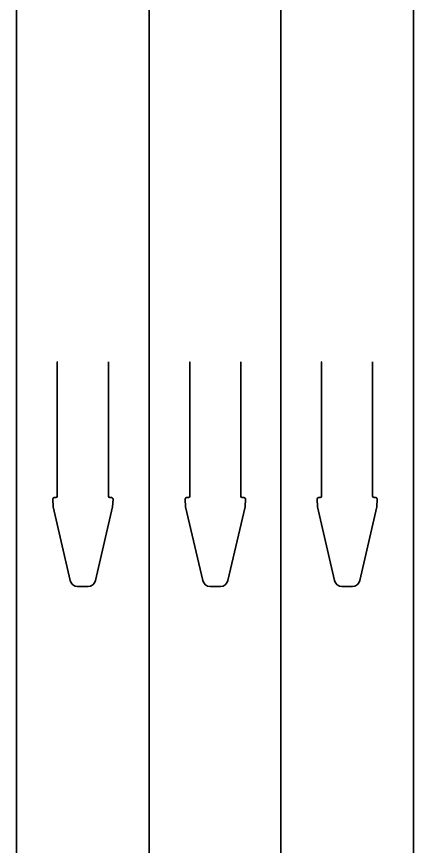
# Model space of a CAD drawing. Header units: inches. Extents: x 0 to 1019, y -766 to -19.
# Drawn here: x 920.1 to 997.6, y -554.5 to -392.4 of the extents above; entities that cross this region are included whole.
import ezdxf

# ---------------------------------------------------------------- set-up
doc = ezdxf.new("R2010")
doc.units = ezdxf.units.IN
doc.header["$MEASUREMENT"] = 0
doc.layers.add('Layer 1', color=7, linetype='Continuous')

# ---------------------------------------------------------------- blocks, each defined once
blk = doc.blocks.new('block 14')
at = {"layer": 'Layer 1', "color": 178, "lineweight": 35, "true_color": 0x010101}
for points, knots in [([(931.31, -124.77), (932.23, -124.77), (932.97, -125.51), (932.97, -126.43), (932.97, -126.43), (932.97, -128.18), (932.97, -128.18), (932.97, -129.82), (931.64, -131.15), (930.01, -131.15), (930.01, -131.15), (924.07, -131.15), (924.07, -131.15), (922.44, -131.15), (920.07, -132.46), (920.07, -134.08), (920.07, -134.08), (920.07, -266.16), (920.07, -266.16), (920.07, -266.16), (920.07, -711.36), (920.07, -711.36), (920.07, -714.29), (922.45, -716.67), (925.38, -716.67), (925.38, -716.67), (940.63, -716.67), (940.63, -716.67), (943.57, -716.67), (944.89, -714.29), (944.89, -711.36), (944.89, -711.36), (944.89, -706.26), (944.89, -706.26), (944.89, -704.63), (943.57, -703.32), (941.95, -703.32)], [0, 0, 0, 0, 1, 1, 1, 2, 2, 2, 3, 3, 3, 4, 4, 4, 5, 5, 5, 6, 6, 6, 7, 7, 7, 8, 8, 8, 9, 9, 9, 10, 10, 10, 11, 11, 11, 12, 12, 12, 12]), ([(928.05, -459.9), (928.05, -459.9), (928.02, -459.9), (928.02, -459.9), (928.02, -459.9), (928.02, -486.14), (928.02, -486.14), (928.02, -486.29), (927.91, -486.4), (927.76, -486.4), (927.76, -486.4), (927.39, -486.4), (927.39, -486.4), (927.31, -486.4), (927.24, -486.43), (927.19, -486.49), (927.14, -486.54), (927.11, -486.62), (927.12, -486.69), (927.12, -486.69), (927.21, -488.19), (927.21, -488.19), (927.21, -488.19), (930.54, -502.61), (930.54, -502.61), (930.7, -503.3), (931.31, -503.78), (932.01, -503.78), (932.01, -503.78), (934.01, -503.78), (934.01, -503.78), (934.71, -503.78), (935.32, -503.3), (935.47, -502.61), (935.47, -502.61), (938.8, -488.19), (938.8, -488.19), (938.8, -488.19), (938.9, -486.69), (938.9, -486.69), (938.9, -486.62), (938.88, -486.54), (938.82, -486.49), (938.77, -486.43), (938.7, -486.4), (938.63, -486.4), (938.63, -486.4), (938.25, -486.4), (938.25, -486.4), (938.11, -486.4), (937.99, -486.29), (937.99, -486.14), (937.99, -486.14), (937.99, -459.9), (937.99, -459.9)], [0, 0, 0, 0, 1, 1, 1, 2, 2, 2, 3, 3, 3, 4, 4, 4, 5, 5, 5, 6, 6, 6, 7, 7, 7, 8, 8, 8, 9, 9, 9, 10, 10, 10, 11, 11, 11, 12, 12, 12, 13, 13, 13, 14, 14, 14, 15, 15, 15, 16, 16, 16, 17, 17, 17, 18, 18, 18, 18])]:
    blk.add_open_spline(points, degree=3, knots=knots, dxfattribs=at)
blk = doc.blocks.new('block 16')
at = {"layer": 'Layer 1', "color": 178, "lineweight": 35, "true_color": 0x010101}
for points, knots in [([(957.18, -124.77), (958.1, -124.77), (958.84, -125.51), (958.84, -126.43), (958.84, -126.43), (958.84, -128.18), (958.84, -128.18), (958.84, -129.82), (957.52, -131.15), (955.88, -131.15), (955.88, -131.15), (949.94, -131.15), (949.94, -131.15), (948.32, -131.15), (945.94, -132.46), (945.94, -134.08), (945.94, -134.08), (945.94, -266.16), (945.94, -266.16), (945.94, -266.16), (945.94, -711.36), (945.94, -711.36), (945.94, -714.29), (948.32, -716.67), (951.26, -716.67), (951.26, -716.67), (966.51, -716.67), (966.51, -716.67), (969.44, -716.67), (970.76, -714.29), (970.76, -711.36), (970.76, -711.36), (970.76, -706.26), (970.76, -706.26), (970.76, -704.63), (969.44, -703.32), (967.82, -703.32)], [0, 0, 0, 0, 1, 1, 1, 2, 2, 2, 3, 3, 3, 4, 4, 4, 5, 5, 5, 6, 6, 6, 7, 7, 7, 8, 8, 8, 9, 9, 9, 10, 10, 10, 11, 11, 11, 12, 12, 12, 12]), ([(953.92, -459.9), (953.92, -459.9), (953.9, -459.9), (953.9, -459.9), (953.9, -459.9), (953.9, -486.14), (953.9, -486.14), (953.9, -486.29), (953.78, -486.4), (953.63, -486.4), (953.63, -486.4), (953.26, -486.4), (953.26, -486.4), (953.19, -486.4), (953.11, -486.43), (953.06, -486.49), (953.01, -486.54), (952.99, -486.62), (952.99, -486.69), (952.99, -486.69), (953.08, -488.19), (953.08, -488.19), (953.08, -488.19), (956.41, -502.61), (956.41, -502.61), (956.57, -503.3), (957.18, -503.78), (957.88, -503.78), (957.88, -503.78), (959.88, -503.78), (959.88, -503.78), (960.58, -503.78), (961.19, -503.3), (961.35, -502.61), (961.35, -502.61), (964.68, -488.19), (964.68, -488.19), (964.68, -488.19), (964.77, -486.69), (964.77, -486.69), (964.77, -486.62), (964.75, -486.54), (964.7, -486.49), (964.65, -486.43), (964.57, -486.4), (964.5, -486.4), (964.5, -486.4), (964.13, -486.4), (964.13, -486.4), (963.98, -486.4), (963.86, -486.29), (963.86, -486.14), (963.86, -486.14), (963.86, -459.9), (963.86, -459.9)], [0, 0, 0, 0, 1, 1, 1, 2, 2, 2, 3, 3, 3, 4, 4, 4, 5, 5, 5, 6, 6, 6, 7, 7, 7, 8, 8, 8, 9, 9, 9, 10, 10, 10, 11, 11, 11, 12, 12, 12, 13, 13, 13, 14, 14, 14, 15, 15, 15, 16, 16, 16, 17, 17, 17, 18, 18, 18, 18])]:
    blk.add_open_spline(points, degree=3, knots=knots, dxfattribs=at)
blk = doc.blocks.new('block 19')
at = {"layer": 'Layer 1', "color": 178, "lineweight": 35, "true_color": 0x010101}
blk.add_open_spline([(986.33, -613.7), (985.41, -613.7), (984.67, -612.95), (984.67, -612.03), (984.67, -612.03), (984.67, -610.28), (984.67, -610.28), (984.67, -608.65), (985.99, -607.32), (987.63, -607.32), (987.63, -607.32), (993.57, -607.32), (993.57, -607.32), (995.19, -607.32), (997.57, -606.01), (997.57, -604.38), (997.57, -604.38), (997.57, -27.11), (997.57, -27.11), (997.57, -24.17), (995.19, -21.8), (992.25, -21.8), (992.25, -21.8), (977, -21.8), (977, -21.8), (974.07, -21.8), (972.75, -24.17), (972.75, -27.11), (972.75, -27.11), (972.75, -32.21), (972.75, -32.21), (972.75, -33.83), (974.07, -35.15), (975.69, -35.15)], degree=3, knots=[0, 0, 0, 0, 1, 1, 1, 2, 2, 2, 3, 3, 3, 4, 4, 4, 5, 5, 5, 6, 6, 6, 7, 7, 7, 8, 8, 8, 9, 9, 9, 10, 10, 10, 11, 11, 11, 11], dxfattribs=at)
blk = doc.blocks.new('block 18')
at = {"layer": 'Layer 1', "color": 178, "lineweight": 35, "true_color": 0x010101}
for points, knots in [([(982.93, -124.77), (983.85, -124.77), (984.59, -125.51), (984.59, -126.43), (984.59, -126.43), (984.59, -128.18), (984.59, -128.18), (984.59, -129.82), (983.27, -131.15), (981.63, -131.15), (981.63, -131.15), (975.69, -131.15), (975.69, -131.15), (974.07, -131.15), (971.69, -132.46), (971.69, -134.08), (971.69, -134.08), (971.69, -266.16), (971.69, -266.16), (971.69, -266.16), (971.69, -711.36), (971.69, -711.36), (971.69, -714.29), (974.07, -716.67), (977, -716.67), (977, -716.67), (992.25, -716.67), (992.25, -716.67), (995.19, -716.67), (996.51, -714.29), (996.51, -711.36), (996.51, -711.36), (996.51, -706.26), (996.51, -706.26), (996.51, -704.63), (995.19, -703.32), (993.57, -703.32)], [0, 0, 0, 0, 1, 1, 1, 2, 2, 2, 3, 3, 3, 4, 4, 4, 5, 5, 5, 6, 6, 6, 7, 7, 7, 8, 8, 8, 9, 9, 9, 10, 10, 10, 11, 11, 11, 12, 12, 12, 12]), ([(979.67, -459.9), (979.67, -459.9), (979.65, -459.9), (979.65, -459.9), (979.65, -459.9), (979.65, -486.14), (979.65, -486.14), (979.65, -486.29), (979.53, -486.4), (979.38, -486.4), (979.38, -486.4), (979.01, -486.4), (979.01, -486.4), (978.93, -486.4), (978.86, -486.43), (978.81, -486.49), (978.76, -486.54), (978.74, -486.62), (978.74, -486.69), (978.74, -486.69), (978.83, -488.19), (978.83, -488.19), (978.83, -488.19), (982.16, -502.61), (982.16, -502.61), (982.32, -503.3), (982.93, -503.78), (983.63, -503.78), (983.63, -503.78), (985.63, -503.78), (985.63, -503.78), (986.33, -503.78), (986.94, -503.3), (987.1, -502.61), (987.1, -502.61), (990.43, -488.19), (990.43, -488.19), (990.43, -488.19), (990.52, -486.69), (990.52, -486.69), (990.52, -486.62), (990.5, -486.54), (990.45, -486.49), (990.4, -486.43), (990.32, -486.4), (990.25, -486.4), (990.25, -486.4), (989.88, -486.4), (989.88, -486.4), (989.73, -486.4), (989.61, -486.29), (989.61, -486.14), (989.61, -486.14), (989.61, -459.9), (989.61, -459.9)], [0, 0, 0, 0, 1, 1, 1, 2, 2, 2, 3, 3, 3, 4, 4, 4, 5, 5, 5, 6, 6, 6, 7, 7, 7, 8, 8, 8, 9, 9, 9, 10, 10, 10, 11, 11, 11, 12, 12, 12, 13, 13, 13, 14, 14, 14, 15, 15, 15, 16, 16, 16, 17, 17, 17, 18, 18, 18, 18])]:
    blk.add_open_spline(points, degree=3, knots=knots, dxfattribs=at)
at = {"layer": 'Layer 1'}
blk.add_blockref('block 19', (0, 0), dxfattribs=at)

msp = doc.modelspace()

# ---------------------------------------------------------------- block references
at = {"layer": 'Layer 1'}
for name in ['block 14', 'block 16', 'block 18']:
    msp.add_blockref(name, (0, 0), dxfattribs=at)

doc.saveas('drawing.dxf')
